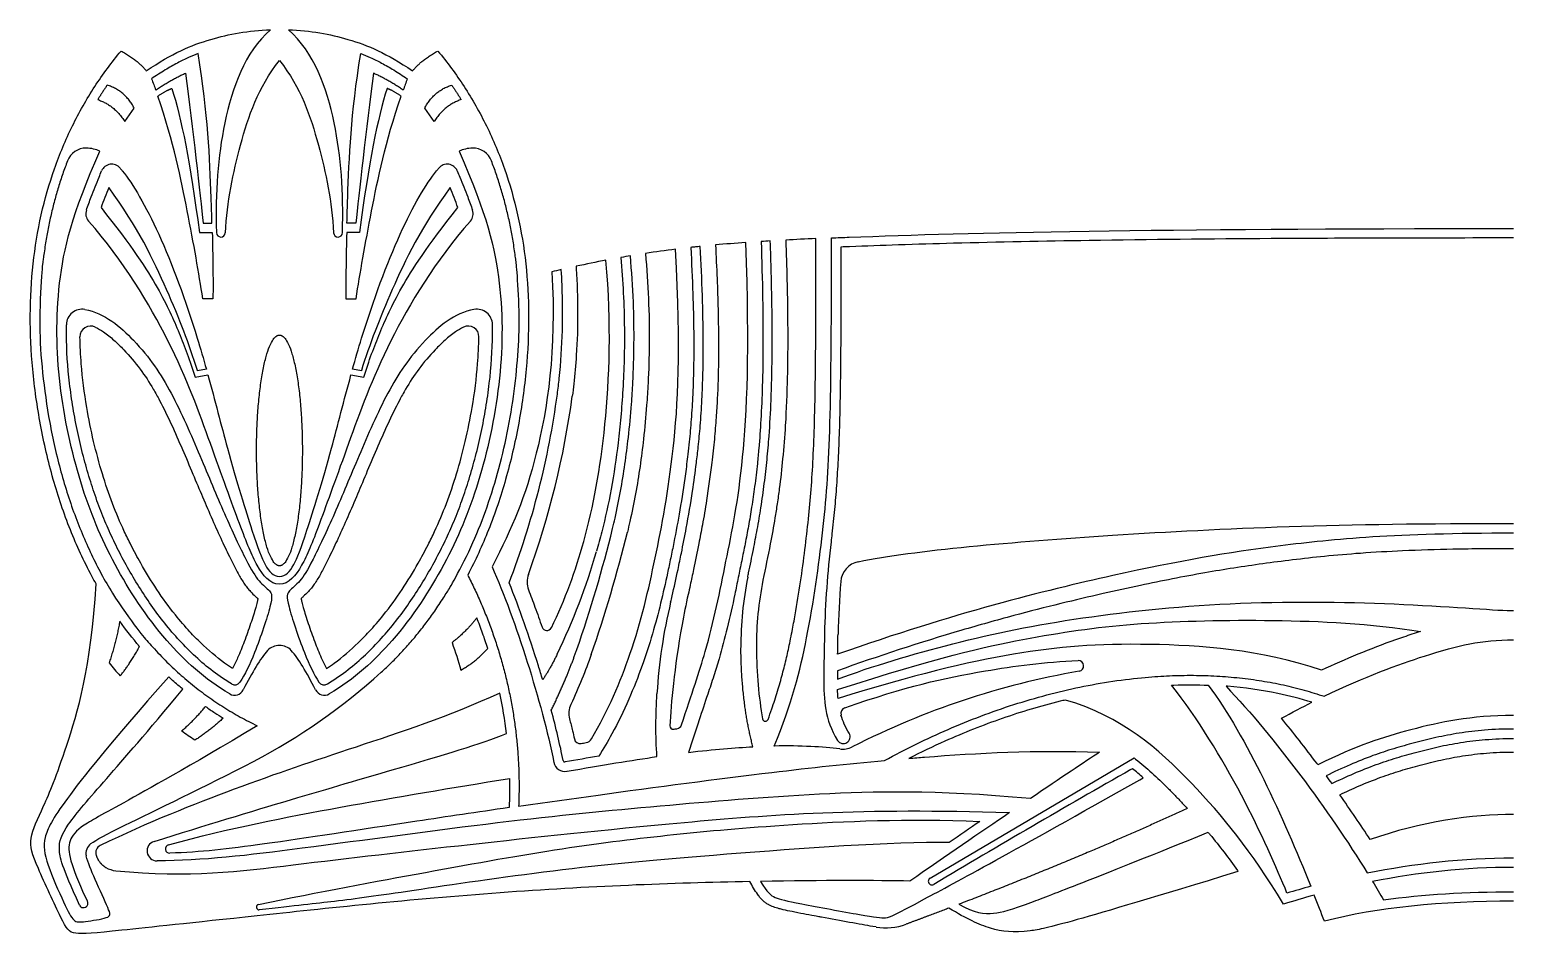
# Model space of a CAD drawing. Header units: millimetres. Extents: x -143 to 143, y -142 to 141.
# Drawn here: x -142.52 to -96.7, y -17.22 to 10.72 of the extents above; entities that cross this region are included whole.
import ezdxf

# ---------------------------------------------------------------- set-up
doc = ezdxf.new("R2010")
doc.units = ezdxf.units.MM
doc.header["$MEASUREMENT"] = 0
doc.layers.add('Layer 03', color=5, linetype='Continuous')

msp = doc.modelspace()

# ---------------------------------------------------------------- linework, layer by layer
at = {"layer": 'Layer 03'}
for p, q in [((-139.585, 7.884), (-139.295, 8.299)), ((-130.034, 7.884), (-130.324, 8.299)), ((-140.358, 6.968), (-140.358, 6.969)), ((-129.261, 6.969), (-129.26, 6.968)), ((-140.08, 5.847), (-140.081, 5.845)), ((-140.073, 5.837), (-140.08, 5.847)), ((-129.539, 5.847), (-129.546, 5.837)), ((-129.538, 5.845), (-129.539, 5.847)), ((-137.166, 4.748), (-136.894, 4.748)), ((-132.453, 4.748), (-132.725, 4.748)), ((-137.283, 4.455), (-136.886, 4.455)), ((-132.725, 4.455), (-132.733, 4.455)), ((-132.336, 4.455), (-132.725, 4.455)), ((-122.105, 3.996), (-122.105, 3.996)), ((-125.646, 3.414), (-125.642, 3.339)), ((-136.863, 2.413), (-137.178, 2.413)), ((-132.756, 2.413), (-132.441, 2.413)), ((-137.414, -0.011), (-137.019, 0.058)), ((-137.338, 0.186), (-137.34, 0.191)), ((-137.067, 0.234), (-137.338, 0.186)), ((-132.6, 0.058), (-132.205, -0.011)), ((-132.28, 0.186), (-132.552, 0.234)), ((-132.279, 0.191), (-132.28, 0.186)), ((-99.839, -7.826), (-99.568, -7.866)), ((-129.203, -9.059), (-129.153, -9.029)), ((-114.716, -15.486), (-108.416, -11.768)), ((-108.464, -12.104), (-108.509, -12.129)), ((-108.24, -12.447), (-108.132, -12.386)), ((-140.208, -15.132), (-140.174, -15.154)), ((-105.199, -15.282), (-105.205, -15.284)), ((-116.384, -16.994), (-116.486, -16.977))]:
    msp.add_line(p, q, dxfattribs=at)
for centre, radius, start, end in [((-140.782, 6.451), 0.615, 89.1542, 158.9058), ((-128.836, 6.451), 0.615, 21.0942, 90.8458), ((-139.99, 6.229), 0.339, 40.1694, 157.1346), ((-129.629, 6.229), 0.339, 22.8654, 139.8306), ((-121.667, -1.657), 19.883, 157.8337, 159.7436), ((-147.952, -1.657), 19.883, 20.2564, 22.1663), ((-140.452, 5.035), 0.339, 160.8743, 221.0634), ((-129.166, 5.035), 0.339, 318.9366, 19.1257), ((-136.619, 4.457), 0.138, 181.3943, 356.8498), ((-133, 4.457), 0.138, 183.1502, 358.6057), ((-140.904, 1.604), 0.485, 79.7304, 179.1765), ((-128.715, 1.604), 0.485, 0.8235, 100.2696), ((-140.642, 1.24), 0.328, 63.6488, 180.893), ((-128.976, 1.24), 0.328, 359.107, 116.3512), ((-151.997, 2.943), 26.004, 339.0306, 352.3239), ((-151.997, 2.943), 26.469, 340.0127, 352.3239), ((-164.257, 5.027), 40.906, 340.8054, 346.2676), ((-164.257, 5.027), 41.376, 340.8054, 346.2676), ((-144.365, 0.188), 20.138, 334.2447, 343.9184), ((-87.232, -8.691), 30.753, 173.2898, 178.589), ((-116.795, -6.378), 0.681, 101.5219, 175.5258), ((-126.492, -6.334), 0.671, 160.0126, 201.0231), ((-110.011, -8.291), 10.546, 168.4832, 180.4059), ((-110.011, -8.291), 10.067, 168.4832, 180.4059), ((-87.232, -8.691), 30.335, 175.5253, 178.589), ((-103.602, -10.966), 19.063, 167.1386, 169.9929), ((-106.979, -10.762), 16.2, 166.4303, 176.5495), ((-126.552, -7.682), 0.155, 198.915, 333.6684), ((-134.809, -8.793), 0.499, 42.9756, 137.0244), ((-144.455, 4.995), 19.05, 297.6509, 312.1638), ((-110.135, -8.929), 0.164, 279.9449, 91.9539), ((-136.189, -9.322), 0.192, 238.6535, 326.3747), ((-133.43, -9.322), 0.192, 213.6253, 301.3465), ((-136.194, -9.535), 0.3, 239.5618, 333.0583), ((-133.425, -9.535), 0.3, 206.9417, 300.4382), ((-125.199, -10.401), 0.671, 155.1654, 194.2163), ((-117.282, -10.402), 0.191, 109.0486, 196.3766), ((-122.653, -10.784), 0.0997, 177.1227, 277.4265), ((-122.557, -10.701), 0.17, 277.2873, 341.7408), ((-119.801, -10.552), 0.0879, 190.2735, 339.8351), ((-125.523, -11.146), 0.182, 192.8194, 279.8437), ((-125.375, -11.066), 0.235, 279.7563, 329.3445), ((-117.393, -11.12), 0.209, 211.6263, 31.6263), ((-117.421, -10.828), 0.673, 262.6883, 296.3919), ((-125.99, -11.839), 0.351, 191.1868, 280.1313), ((-125.99, -11.839), 0.0584, 193.7252, 278.0695), ((63.212, -313.931), 347.235, 119.63932, 120.80283), ((-140.414, -14.715), 0.372, 126.3699, 193.297), ((-140.234, -14.698), 0.25, 115.6197, 199.7396), ((-138.59, -14.643), 0.308, 107.3126, 270), ((-138.203, -14.583), 0.131, 105.2631, 271.9021), ((-139.786, -14.508), 0.753, 239.0363, 264.388), ((-114.659, -15.582), 0.112, 120.5461, 300.7977), ((-140.862, -16.259), 0.137, 204.6166, 26.3953), ((-135.441, -16.381), 0.0837, 101.7582, 276.5954), ((-116.082, -15.22), 1.8, 260.3166, 290.3338)]:
    msp.add_arc(centre, radius, start, end, dxfattribs=at)
for points, knots in [([(-138.922, 9.451), (-138.111, 9.998), (-137.062, 10.456), (-135.763, 10.699), (-135.089, 10.723)], [2554.657521, 2554.657521, 2554.657521, 2554.657521, 2557.281727, 2559.591329, 2559.591329, 2559.591329, 2559.591329]), ([(-135.089, 10.723), (-135.883, 10.015), (-136.644, 7.903), (-136.787, 5.724), (-136.756, 4.454)], [2559.591329, 2559.591329, 2559.591329, 2559.591329, 2563.747968, 2567.743292, 2567.743292, 2567.743292, 2567.743292]), ([(-132.863, 4.454), (-132.832, 5.724), (-132.975, 7.903), (-133.736, 10.015), (-134.53, 10.723)], [2582.364752, 2582.364752, 2582.364752, 2582.364752, 2586.360077, 2590.516715, 2590.516715, 2590.516715, 2590.516715]), ([(-134.53, 10.723), (-133.856, 10.699), (-132.557, 10.456), (-131.508, 9.998), (-130.696, 9.451)], [2590.516715, 2590.516715, 2590.516715, 2590.516715, 2592.826317, 2595.450523, 2595.450523, 2595.450523, 2595.450523]), ([(-140.473, -6.396), (-140.517, -6.317), (-140.813, -5.777), (-141.302, -4.717), (-141.83, -3.148), (-142.214, -1.484), (-142.454, 0.211), (-142.533, 1.876), (-142.446, 3.474), (-142.197, 4.993), (-141.79, 6.422), (-141.235, 7.752), (-140.542, 8.971), (-139.993, 9.714), (-139.702, 10.064)], [2532.558681, 2532.558681, 2532.558681, 2532.558681, 2532.883458, 2534.765256, 2536.737497, 2538.806073, 2540.87973, 2542.868026, 2544.774854, 2546.607568, 2548.375622, 2550.090597, 2551.764453, 2553.395158, 2553.395158, 2553.395158, 2553.395158]), ([(-137.319, 9.985), (-137.419, 9.947), (-137.637, 9.857), (-137.978, 9.689), (-138.36, 9.47), (-138.621, 9.301), (-138.758, 9.208)], [57.092185, 57.092185, 57.092185, 57.092185, 57.47667, 57.937335, 58.454993, 59.051461, 59.051461, 59.051461, 59.051461]), ([(-136.894, 4.748), (-136.901, 5.005), (-136.948, 6.494), (-137.016, 8.096), (-137.319, 9.985)], [51.345287, 51.345287, 51.345287, 51.345287, 52.354887, 57.092185, 57.092185, 57.092185, 57.092185]), ([(-136.481, 4.449), (-136.428, 5.406), (-136.048, 7.242), (-135.474, 8.923), (-134.809, 9.775)], [2568.246966, 2568.246966, 2568.246966, 2568.246966, 2571.563795, 2575.054022, 2575.054022, 2575.054022, 2575.054022]), ([(-134.809, 9.775), (-134.145, 8.923), (-133.571, 7.242), (-133.19, 5.406), (-133.138, 4.449)], [2575.054022, 2575.054022, 2575.054022, 2575.054022, 2578.54425, 2581.861078, 2581.861078, 2581.861078, 2581.861078]), ([(-132.725, 4.748), (-132.718, 5.005), (-132.671, 6.494), (-132.603, 8.096), (-132.3, 9.985)], [51.345287, 51.345287, 51.345287, 51.345287, 52.354887, 57.092185, 57.092185, 57.092185, 57.092185]), ([(-132.3, 9.985), (-132.2, 9.947), (-131.982, 9.857), (-131.64, 9.689), (-131.259, 9.47), (-130.998, 9.301), (-130.86, 9.208)], [57.092185, 57.092185, 57.092185, 57.092185, 57.47667, 57.937335, 58.454993, 59.051461, 59.051461, 59.051461, 59.051461]), ([(-129.917, 10.064), (-129.626, 9.714), (-129.077, 8.971), (-128.384, 7.752), (-127.828, 6.422), (-127.421, 4.993), (-127.172, 3.474), (-127.086, 1.876), (-127.165, 0.211), (-127.405, -1.484), (-127.789, -3.148), (-128.313, -4.704), (-128.757, -5.67), (-128.996, -6.122)], [2596.712886, 2596.712886, 2596.712886, 2596.712886, 2598.343591, 2600.017447, 2601.732422, 2603.500477, 2605.33319, 2607.240019, 2609.228314, 2611.301971, 2613.370547, 2615.342789, 2617.176743, 2617.176743, 2617.176743, 2617.176743]), ([(-137.178, 2.413), (-137.295, 3.2), (-137.61, 4.944), (-138.075, 7.231), (-138.567, 8.67)], [62.029433, 62.029433, 62.029433, 62.029433, 66.029204, 69.843804, 69.843804, 69.843804, 69.843804]), ([(-132.441, 2.413), (-132.324, 3.2), (-132.009, 4.944), (-131.544, 7.231), (-131.052, 8.67)], [62.029433, 62.029433, 62.029433, 62.029433, 66.029204, 69.843804, 69.843804, 69.843804, 69.843804]), ([(-136.346, -9.794), (-137.121, -9.338), (-138.467, -8.114), (-139.975, -5.803), (-141.003, -3.363), (-141.688, -0.228), (-141.738, 2.865), (-141.216, 5.031), (-140.358, 6.968)], [443.887553, 443.887553, 443.887553, 443.887553, 447.215065, 451.055635, 454.896205, 458.736774, 462.577344, 466.417913, 466.417913, 466.417913, 466.417913]), ([(-140.358, 6.969), (-140.423, 6.999), (-140.563, 7.047), (-140.701, 7.065), (-140.773, 7.066)], [466.418544, 466.418544, 466.418544, 466.418544, 466.965797, 467.61609, 467.61609, 467.61609, 467.61609]), ([(-129.26, 6.968), (-128.403, 5.031), (-127.88, 2.865), (-127.931, -0.228), (-128.616, -3.363), (-129.644, -5.803), (-131.152, -8.114), (-132.498, -9.338), (-133.273, -9.794)], [563.416957, 563.416957, 563.416957, 563.416957, 567.257527, 571.098096, 574.938666, 578.779235, 582.619805, 585.947317, 585.947317, 585.947317, 585.947317]), ([(-128.846, 7.066), (-128.918, 7.065), (-129.056, 7.047), (-129.196, 6.999), (-129.261, 6.969)], [562.21878, 562.21878, 562.21878, 562.21878, 562.869073, 563.416326, 563.416326, 563.416326, 563.416326]), ([(-139.731, 6.447), (-139.709, 6.421), (-139.357, 5.991), (-138.559, 4.652), (-137.587, 2.046), (-137.156, 0.554), (-137.067, 0.234)], [357.343621, 357.343621, 357.343621, 357.343621, 357.504954, 359.85678, 362.208606, 362.85465, 362.85465, 362.85465, 362.85465]), ([(-132.552, 0.234), (-132.463, 0.554), (-132.032, 2.046), (-131.059, 4.652), (-130.262, 5.991), (-129.91, 6.421), (-129.888, 6.447)], [413.001173, 413.001173, 413.001173, 413.001173, 413.647217, 415.999043, 418.350869, 418.512202, 418.512202, 418.512202, 418.512202]), ([(-140.772, 5.146), (-140.724, 5.284), (-140.6, 5.627), (-140.44, 6.031), (-140.329, 6.296), (-140.302, 6.36)], [447.831252, 447.831252, 447.831252, 447.831252, 448.355966, 449.13857, 449.38725, 449.38725, 449.38725, 449.38725]), ([(-129.317, 6.36), (-129.29, 6.296), (-129.179, 6.031), (-129.019, 5.627), (-128.894, 5.284), (-128.846, 5.146)], [419.338298, 419.338298, 419.338298, 419.338298, 419.586978, 420.369582, 420.894296, 420.894296, 420.894296, 420.894296]), ([(-140.321, 5.227), (-139.361, 4.026), (-138.438, 2.58), (-137.921, 1.411), (-137.572, 0.504), (-137.414, -0.011)], [371.537698, 371.537698, 371.537698, 371.537698, 373.976179, 376.473457, 378.805032, 378.805032, 378.805032, 378.805032]), ([(-132.205, -0.011), (-132.047, 0.504), (-131.698, 1.411), (-131.181, 2.58), (-130.258, 4.026), (-129.298, 5.227)], [397.05079, 397.05079, 397.05079, 397.05079, 399.382367, 401.879645, 404.318125, 404.318125, 404.318125, 404.318125]), ([(-134.809, -6.409), (-135.106, -6.409), (-135.526, -5.865), (-135.959, -4.792), (-136.917, -2.13), (-138.013, 0.915), (-139.613, 3.557), (-140.708, 4.813)], [434.362774, 434.362774, 434.362774, 434.362774, 436.991023, 439.619271, 442.24752, 444.875768, 447.40615, 447.40615, 447.40615, 447.40615]), ([(-128.911, 4.813), (-130.005, 3.557), (-131.605, 0.915), (-132.702, -2.13), (-133.66, -4.792), (-134.093, -5.865), (-134.513, -6.409), (-134.809, -6.409)], [421.319398, 421.319398, 421.319398, 421.319398, 423.84978, 426.478029, 429.106277, 431.734526, 434.362774, 434.362774, 434.362774, 434.362774]), ([(-122.395, -10.754), (-122.069, -9.766), (-121.526, -8.227), (-121.019, -5.686), (-120.451, -2.947), (-120.285, 0.724), (-120.404, 4.149)], [115.569458, 115.569458, 115.569458, 115.569458, 119.089318, 124.076172, 129.063026, 134.049879, 134.049879, 134.049879, 134.049879]), ([(-119.934, 4.18), (-119.913, 3.592), (-119.883, 2.515), (-119.871, 1.026), (-119.889, -0.221), (-119.933, -1.273), (-119.99, -2.071), (-120.056, -2.759), (-120.127, -3.365), (-120.22, -4.009), (-120.32, -4.599), (-120.425, -5.15), (-120.533, -5.678), (-120.638, -6.197), (-120.781, -6.892), (-120.966, -7.733), (-121.188, -8.573), (-121.399, -9.252), (-121.607, -9.881), (-121.871, -10.667), (-122.068, -11.267), (-122.176, -11.602)], [145.389219, 145.389219, 145.389219, 145.389219, 147.498188, 149.253114, 150.724002, 151.968283, 153.0279, 153.590997, 154.444988, 155.213967, 155.924679, 156.588393, 157.224667, 157.854398, 158.489668, 159.767758, 160.940697, 161.601972, 162.313665, 163.315957, 164.576479, 164.576479, 164.576479, 164.576479]), ([(-120.345, -6.186), (-120.336, -6.142), (-120.278, -5.859), (-120.178, -5.369), (-120.048, -4.699), (-119.932, -4.019), (-119.831, -3.3), (-119.748, -2.562), (-119.674, -1.704), (-119.616, -0.649), (-119.586, 0.701), (-119.594, 2.342), (-119.626, 3.539), (-119.649, 4.198)], [132.386645, 132.386645, 132.386645, 132.386645, 132.545829, 133.42314, 134.178034, 134.993701, 135.893067, 136.78102, 137.65462, 138.979578, 140.568976, 142.494673, 144.859246, 144.859246, 144.859246, 144.859246]), ([(-119.171, 4.225), (-119.157, 3.813), (-119.133, 3.026), (-119.113, 1.906), (-119.11, 0.909), (-119.125, -0.211), (-119.168, -1.345), (-119.259, -2.496), (-119.349, -3.302), (-119.434, -3.91), (-119.523, -4.481), (-119.668, -5.269), (-119.8, -5.909), (-119.876, -6.281)], [132.738931, 132.738931, 132.738931, 132.738931, 134.213809, 135.56203, 136.752527, 137.787947, 139.578803, 140.81731, 141.924801, 142.487446, 143.016932, 143.996157, 145.358391, 145.358391, 145.358391, 145.358391]), ([(-119.718, -10.582), (-119.679, -10.475), (-119.576, -10.185), (-119.424, -9.719), (-119.274, -9.189), (-119.146, -8.674), (-119.05, -8.234), (-118.962, -7.794), (-118.849, -7.183), (-118.713, -6.341), (-118.579, -5.354), (-118.47, -4.404), (-118.383, -3.464), (-118.321, -2.469), (-118.278, -1.319), (-118.252, 0.122), (-118.24, 2.015), (-118.238, 3.448), (-118.238, 4.27)], [113.194103, 113.194103, 113.194103, 113.194103, 113.602674, 114.297221, 114.950981, 115.579017, 116.195842, 116.566352, 117.186568, 118.421827, 119.623067, 120.758252, 121.850182, 123.003815, 124.330962, 125.977479, 128.168154, 131.114313, 131.114313, 131.114313, 131.114313]), ([(-119.525, -11.405), (-118.988, -10.093), (-118.458, -8.017), (-117.991, -4.693), (-117.786, -2.029), (-117.76, 1.218), (-117.76, 4.29)], [871.128511, 871.128511, 871.128511, 871.128511, 875.662836, 880.501847, 885.340858, 890.17987, 890.17987, 890.17987, 890.17987]), ([(-117.76, 4.29), (-117.58, 4.298), (-113.666, 4.453), (-108.103, 4.582), (-96.7, 4.582)], [890.17987, 890.17987, 890.17987, 890.17987, 891.062141, 909.032335, 909.032335, 909.032335, 909.032335]), ([(-96.7, 4.289), (-98.033, 4.289), (-100.525, 4.286), (-104.892, 4.267), (-109.325, 4.225), (-113.164, 4.15), (-115.63, 4.077), (-116.787, 4.036), (-117.377, 4.012), (-117.467, 4.009)], [802.994874, 802.994874, 802.994874, 802.994874, 807.771984, 811.929999, 818.646674, 823.660833, 825.690963, 827.48931, 827.81008, 827.81008, 827.81008, 827.81008]), ([(-125.173, -11.186), (-124.652, -10.307), (-123.798, -8.277), (-123.199, -5.651), (-122.597, -2.499), (-122.404, 0.743), (-122.573, 3.941)], [120.074555, 120.074555, 120.074555, 120.074555, 123.995114, 128.875729, 133.756345, 138.63696, 138.63696, 138.63696, 138.63696]), ([(-124.265, 3.687), (-124.2, 2.957), (-124.132, 1.596), (-124.174, -0.05), (-124.263, -1.225), (-124.37, -2.254), (-124.543, -3.441), (-124.786, -4.557), (-124.958, -5.191), (-125.016, -5.39)], [403.790382, 403.790382, 403.790382, 403.790382, 406.416351, 408.671876, 409.689391, 410.638518, 412.378505, 413.986165, 414.731193, 414.731193, 414.731193, 414.731193]), ([(-122.105, 3.996), (-122.08, 3.52), (-122.04, 2.645), (-122.005, 1.131), (-122.019, -0.165), (-122.087, -1.291), (-122.143, -1.907), (-122.204, -2.467), (-122.291, -3.169), (-122.431, -4.08), (-122.592, -4.944), (-122.725, -5.593), (-122.856, -6.219), (-123.032, -7.001), (-123.287, -7.957), (-123.609, -8.95), (-124.017, -9.988), (-124.47, -10.921), (-124.805, -11.492), (-124.947, -11.717)], [476.687079, 476.687079, 476.687079, 476.687079, 478.394768, 479.826465, 482.114423, 483.041175, 483.867969, 484.329838, 485.06115, 486.405236, 487.629816, 488.211427, 488.781737, 489.919602, 491.086874, 492.324907, 493.661557, 495.082683, 496.035714, 496.035714, 496.035714, 496.035714]), ([(-124.52, -4.684), (-124.494, -4.577), (-124.404, -4.194), (-124.213, -3.26), (-124.047, -2.084), (-123.942, -0.963), (-123.881, 0), (-123.85, 1.051), (-123.87, 2.357), (-123.929, 3.263), (-123.971, 3.738)], [393.072092, 393.072092, 393.072092, 393.072092, 393.464909, 394.48463, 396.486587, 397.719994, 398.519183, 399.944345, 401.489685, 403.197603, 403.197603, 403.197603, 403.197603]), ([(-123.506, 3.812), (-123.422, 2.882), (-123.364, 1.543), (-123.411, -0.021), (-123.474, -1), (-123.58, -2.141), (-123.749, -3.34), (-123.945, -4.294), (-124.037, -4.686), (-124.064, -4.795)], [140.548324, 140.548324, 140.548324, 140.548324, 143.89527, 145.345016, 146.157503, 147.410864, 149.452207, 150.495642, 150.897684, 150.897684, 150.897684, 150.897684]), ([(-122.727, -6.961), (-122.711, -6.897), (-122.632, -6.561), (-122.521, -6.056), (-122.376, -5.356), (-122.217, -4.551), (-122.06, -3.621), (-121.946, -2.783), (-121.868, -2.11), (-121.819, -1.599), (-121.783, -1.114), (-121.751, -0.573), (-121.724, 0.178), (-121.716, 1.247), (-121.743, 2.555), (-121.786, 3.519), (-121.813, 4.027)], [462.863572, 462.863572, 462.863572, 462.863572, 463.098814, 464.102699, 464.716266, 465.661914, 467.04223, 468.097032, 468.694239, 469.467052, 469.939361, 470.437728, 471.407455, 472.632856, 474.270741, 476.093947, 476.093947, 476.093947, 476.093947]), ([(-121.343, 4.073), (-121.325, 3.725), (-121.293, 3.063), (-121.254, 1.867), (-121.241, 0.631), (-121.273, -0.482), (-121.321, -1.285), (-121.377, -1.943), (-121.471, -2.799), (-121.593, -3.683), (-121.734, -4.515), (-121.869, -5.226), (-121.996, -5.846), (-122.108, -6.37), (-122.165, -6.627), (-122.187, -6.723)], [135.891083, 135.891083, 135.891083, 135.891083, 137.138716, 138.266632, 140.179686, 141.569253, 142.257997, 143.061465, 143.935543, 145.34408, 146.262523, 146.959072, 147.938535, 148.52918, 148.880745, 148.880745, 148.880745, 148.880745]), ([(-117.467, 4.009), (-117.467, 3.419), (-117.468, 2.293), (-117.476, 0.744), (-117.492, -0.56), (-117.517, -1.622), (-117.553, -2.527), (-117.602, -3.337), (-117.665, -4.1), (-117.726, -4.682), (-117.764, -5.014), (-117.774, -5.098)], [827.81008, 827.81008, 827.81008, 827.81008, 829.923473, 831.846208, 833.363429, 834.596444, 835.655745, 836.607011, 837.504443, 838.402188, 838.703607, 838.703607, 838.703607, 838.703607]), ([(-126.395, 3.244), (-126.251, 0.785), (-126.815, -2.75), (-127.604, -4.644), (-128.241, -5.867)], [435.92029, 435.92029, 435.92029, 435.92029, 441.581922, 447.148685, 447.148685, 447.148685, 447.148685]), ([(-126.412, -7.751), (-125.977, -6.872), (-125.283, -4.916), (-124.684, -1.74), (-124.551, 1.602), (-124.724, 3.603)], [90.600013, 90.600013, 90.600013, 90.600013, 94.628447, 99.524259, 104.42007, 104.42007, 104.42007, 104.42007]), ([(-126.226, -0.531), (-126.204, -0.37), (-126.126, 0.283), (-126.044, 1.565), (-126.068, 2.686), (-126.106, 3.311)], [430.789674, 430.789674, 430.789674, 430.789674, 431.371461, 433.145518, 435.389, 435.389, 435.389, 435.389]), ([(-125.642, 3.339), (-125.588, 2.448), (-125.581, 1.258), (-125.697, -0.051), (-125.749, -0.469), (-125.765, -0.593)], [106.299173, 106.299173, 106.299173, 106.299173, 109.499307, 110.55813, 111.006524, 111.006524, 111.006524, 111.006524]), ([(-140.818, 2.081), (-140.214, 1.971), (-139.073, 0.99), (-138.137, -0.417), (-137.242, -2.483), (-136.508, -4.258), (-135.781, -5.799), (-135.446, -6.344), (-135.072, -6.622), (-134.991, -6.84), (-135.548, -8.522), (-135.879, -9.204), (-136.029, -9.429)], [100.52118, 100.52118, 100.52118, 100.52118, 101.883193, 103.642324, 105.401455, 107.160585, 108.919716, 110.678847, 112.437978, 114.197109, 115.95624, 117.374951, 117.374951, 117.374951, 117.374951]), ([(-128.801, 2.081), (-129.405, 1.971), (-130.546, 0.99), (-131.482, -0.417), (-132.377, -2.483), (-133.111, -4.258), (-133.838, -5.799), (-134.173, -6.344), (-134.547, -6.622), (-134.627, -6.84), (-134.07, -8.522), (-133.739, -9.204), (-133.59, -9.429)], [100.521155, 100.521155, 100.521155, 100.521155, 101.883155, 103.642286, 105.401417, 107.160548, 108.919679, 110.67881, 112.437941, 114.197072, 115.956203, 117.374913, 117.374913, 117.374913, 117.374913]), ([(-136.289, -9.487), (-136.356, -9.445), (-136.626, -9.275), (-137.072, -8.945), (-137.598, -8.469), (-138.236, -7.784), (-138.935, -6.859), (-139.523, -5.873), (-139.933, -5.067), (-140.207, -4.455), (-140.453, -3.82), (-140.674, -3.152), (-140.872, -2.45), (-141.045, -1.718), (-141.188, -0.965), (-141.334, 0.048), (-141.392, 0.91), (-141.39, 1.515), (-141.389, 1.611)], [84.352179, 84.352179, 84.352179, 84.352179, 84.635194, 85.495398, 86.338432, 87.175881, 88.845757, 90.486869, 91.287239, 92.083529, 92.891625, 93.727515, 94.601853, 95.505597, 96.425201, 97.347346, 99.172529, 99.516038, 99.516038, 99.516038, 99.516038]), ([(-140.497, 1.534), (-140.411, 1.491), (-140.209, 1.371), (-139.915, 1.135), (-139.53, 0.754), (-139.107, 0.259), (-138.758, -0.279), (-138.443, -0.851), (-138.143, -1.47), (-137.808, -2.233), (-137.391, -3.221), (-136.995, -4.166), (-136.603, -5.034), (-136.362, -5.54), (-136.186, -5.891), (-136.043, -6.157), (-135.924, -6.355), (-135.8, -6.523), (-135.688, -6.652), (-135.578, -6.758), (-135.499, -6.828), (-135.476, -6.849)], [88.991356, 88.991356, 88.991356, 88.991356, 89.336616, 89.830586, 90.339426, 91.275891, 92.161289, 92.634777, 93.613169, 94.628476, 95.619539, 97.456436, 98.301082, 99.033896, 99.464098, 99.7094, 100.115044, 100.291923, 100.458104, 100.727448, 100.83782, 100.83782, 100.83782, 100.83782]), ([(-129.122, 1.534), (-129.208, 1.491), (-129.41, 1.371), (-129.703, 1.135), (-130.088, 0.754), (-130.511, 0.259), (-130.861, -0.279), (-131.175, -0.851), (-131.476, -1.47), (-131.811, -2.233), (-132.228, -3.221), (-132.624, -4.166), (-133.016, -5.034), (-133.257, -5.54), (-133.433, -5.891), (-133.576, -6.157), (-133.694, -6.355), (-133.819, -6.523), (-133.931, -6.652), (-134.041, -6.758), (-134.12, -6.828), (-134.143, -6.849)], [88.991356, 88.991356, 88.991356, 88.991356, 89.336616, 89.830586, 90.339426, 91.275891, 92.161289, 92.634777, 93.613169, 94.628476, 95.619539, 97.456436, 98.301082, 99.033896, 99.464098, 99.7094, 100.115044, 100.291923, 100.458104, 100.727448, 100.83782, 100.83782, 100.83782, 100.83782]), ([(-133.33, -9.487), (-133.262, -9.445), (-132.993, -9.275), (-132.547, -8.945), (-132.021, -8.469), (-131.383, -7.784), (-130.684, -6.859), (-130.096, -5.873), (-129.686, -5.067), (-129.412, -4.455), (-129.166, -3.82), (-128.945, -3.152), (-128.747, -2.45), (-128.574, -1.718), (-128.431, -0.965), (-128.285, 0.048), (-128.227, 0.91), (-128.229, 1.515), (-128.23, 1.611)], [84.352154, 84.352154, 84.352154, 84.352154, 84.635168, 85.495373, 86.338407, 87.175856, 88.845732, 90.486844, 91.287214, 92.083504, 92.8916, 93.72749, 94.601828, 95.505572, 96.425176, 97.347321, 99.172504, 99.516013, 99.516013, 99.516013, 99.516013]), ([(-136.263, -9.007), (-136.344, -8.954), (-136.688, -8.716), (-137.13, -8.34), (-137.626, -7.83), (-138.089, -7.287), (-138.603, -6.58), (-139.049, -5.851), (-139.375, -5.246), (-139.673, -4.635), (-139.981, -3.907), (-140.296, -2.977), (-140.562, -1.985), (-140.792, -0.852), (-140.93, 0.228), (-140.966, 0.957), (-140.97, 1.235)], [74.25814, 74.25814, 74.25814, 74.25814, 74.604661, 75.756758, 76.330171, 77.156975, 78.313659, 79.456643, 80.219774, 80.776843, 81.89279, 83.051961, 84.291759, 85.574028, 87.193449, 88.189843, 88.189843, 88.189843, 88.189843]), ([(-133.355, -9.007), (-133.275, -8.954), (-132.931, -8.716), (-132.489, -8.34), (-131.993, -7.83), (-131.529, -7.287), (-131.016, -6.58), (-130.57, -5.851), (-130.244, -5.246), (-129.946, -4.635), (-129.638, -3.907), (-129.323, -2.977), (-129.057, -1.985), (-128.827, -0.852), (-128.689, 0.228), (-128.653, 0.957), (-128.649, 1.235)], [74.25814, 74.25814, 74.25814, 74.25814, 74.604661, 75.756758, 76.330171, 77.156975, 78.313659, 79.456643, 80.219774, 80.776843, 81.89279, 83.051961, 84.291759, 85.574028, 87.193449, 88.189843, 88.189843, 88.189843, 88.189843]), ([(-137.019, 0.058), (-136.804, -0.726), (-136.324, -2.634), (-135.569, -5.048), (-135.264, -5.861), (-135.001, -6.167), (-134.809, -6.167)], [379.28477, 379.28477, 379.28477, 379.28477, 380.872433, 383.224259, 385.576085, 387.927911, 387.927911, 387.927911, 387.927911]), ([(-134.809, -6.167), (-134.618, -6.167), (-134.355, -5.861), (-134.05, -5.048), (-133.295, -2.634), (-132.815, -0.726), (-132.6, 0.058)], [387.927911, 387.927911, 387.927911, 387.927911, 390.279737, 392.631564, 394.98339, 396.571053, 396.571053, 396.571053, 396.571053]), ([(-116.931, -5.71), (-115.19, -5.356), (-108.734, -4.797), (-102.11, -4.526), (-96.7, -4.526)], [317.125607, 317.125607, 317.125607, 317.125607, 328.227296, 340.720524, 340.720524, 340.720524, 340.720524]), ([(-96.7, -4.831), (-100.343, -4.831), (-104.132, -5.191), (-108.376, -5.913), (-113.979, -7.299), (-117.57, -8.569)], [393.574792, 393.574792, 393.574792, 393.574792, 402.080464, 410.586136, 419.071838, 419.071838, 419.071838, 419.071838]), ([(-96.7, -5.309), (-97.321, -5.309), (-98.461, -5.319), (-100.036, -5.367), (-101.36, -5.442), (-102.494, -5.538), (-103.5, -5.652), (-104.431, -5.772), (-105.334, -5.904), (-106.595, -6.113), (-107.943, -6.381), (-109.423, -6.706), (-110.73, -7.012), (-112.186, -7.385), (-114.499, -8.036), (-116.308, -8.627), (-117.576, -9.079)], [334.202142, 334.202142, 334.202142, 334.202142, 336.430489, 338.288191, 339.847873, 341.182989, 342.36808, 343.473502, 344.548559, 345.639463, 348.055668, 349.472778, 351.072163, 352.864324, 354.859956, 359.683916, 359.683916, 359.683916, 359.683916]), ([(-120.281, -15.59), (-122.672, -15.636), (-128.012, -15.848), (-136.212, -16.726), (-140.153, -17.147), (-141.252, -17.257), (-141.445, -16.961), (-142.372, -14.974), (-142.6, -14.29), (-142.116, -13.35), (-141.489, -11.841), (-140.624, -8.982), (-140.473, -6.396)], [2491.272085, 2491.272085, 2491.272085, 2491.272085, 2495.337332, 2499.473037, 2503.608743, 2507.744448, 2511.880154, 2516.01586, 2520.151565, 2524.287271, 2528.422976, 2532.558681, 2532.558681, 2532.558681, 2532.558681]), ([(-135.476, -6.849), (-135.479, -6.865), (-135.486, -6.9), (-135.507, -6.993), (-135.549, -7.148), (-135.616, -7.371), (-135.731, -7.724), (-135.888, -8.166), (-136.074, -8.629), (-136.205, -8.9), (-136.263, -9.007)], [100.83782, 100.83782, 100.83782, 100.83782, 100.893656, 100.965581, 101.179675, 101.469188, 101.801556, 102.510744, 103.150136, 103.588734, 103.588734, 103.588734, 103.588734]), ([(-134.143, -6.849), (-134.14, -6.865), (-134.133, -6.9), (-134.112, -6.993), (-134.07, -7.148), (-134.003, -7.371), (-133.888, -7.724), (-133.731, -8.166), (-133.545, -8.629), (-133.414, -8.9), (-133.355, -9.007)], [100.83782, 100.83782, 100.83782, 100.83782, 100.893656, 100.965581, 101.179675, 101.469188, 101.801556, 102.510744, 103.150136, 103.588734, 103.588734, 103.588734, 103.588734]), ([(-127.118, -6.575), (-127.05, -6.753), (-126.906, -7.138), (-126.77, -7.525), (-126.698, -7.733)], [118.256047, 118.256047, 118.256047, 118.256047, 118.94035, 119.727834, 119.727834, 119.727834, 119.727834]), ([(-117.577, -9.34), (-116.515, -8.94), (-113.943, -8.174), (-110.219, -7.402), (-105.149, -6.898), (-99.92, -6.984), (-97.097, -7.223), (-96.7, -7.223)], [257.884168, 257.884168, 257.884168, 257.884168, 262.813104, 267.896424, 272.979744, 278.063064, 283.146385, 283.146385, 283.146385, 283.146385]), ([(-128.373, -8.39), (-128.424, -8.232), (-128.532, -7.915), (-128.652, -7.601), (-128.715, -7.444)], [18.865238, 18.865238, 18.865238, 18.865238, 19.458707, 20.06651, 20.06651, 20.06651, 20.06651]), ([(-117.573, -9.66), (-114.463, -8.656), (-111.7, -8.045), (-108.606, -7.582), (-104.437, -7.476), (-101.437, -7.593), (-99.839, -7.826)], [132.631338, 132.631338, 132.631338, 132.631338, 138.061841, 143.370223, 148.678605, 153.986988, 153.986988, 153.986988, 153.986988]), ([(-117.976, -7.934), (-117.988, -8.433), (-118.007, -9.666), (-117.977, -10.571), (-117.571, -11.23)], [842.101816, 842.101816, 842.101816, 842.101816, 843.756112, 846.571286, 846.571286, 846.571286, 846.571286]), ([(-102.626, -9.065), (-104.509, -8.416), (-108.489, -8.155), (-111.97, -8.43), (-115.231, -9.212), (-117.558, -9.936)], [113.963833, 113.963833, 113.963833, 113.963833, 119.645941, 125.87491, 132.300661, 132.300661, 132.300661, 132.300661]), ([(-99.568, -7.866), (-99.657, -7.894), (-99.915, -7.979), (-100.566, -8.2), (-101.503, -8.559), (-102.257, -8.892), (-102.626, -9.065)], [154.287579, 154.287579, 154.287579, 154.287579, 154.62125, 155.262663, 156.752221, 158.214986, 158.214986, 158.214986, 158.214986]), ([(-102.541, -9.867), (-101.273, -9.257), (-98.917, -8.404), (-97.695, -8.124), (-96.7, -8.124)], [2655.350806, 2655.350806, 2655.350806, 2655.350806, 2658.807654, 2663.31097, 2663.31097, 2663.31097, 2663.31097]), ([(-117.345, -10.221), (-115.432, -9.56), (-113.626, -9.146), (-111.168, -8.8), (-110.14, -8.765)], [848.434652, 848.434652, 848.434652, 848.434652, 853.899102, 857.453558, 857.453558, 857.453558, 857.453558]), ([(-110.106, -9.091), (-111.327, -9.305), (-113.811, -9.937), (-115.944, -10.846), (-117.122, -11.43)], [858.042263, 858.042263, 858.042263, 858.042263, 862.474356, 867.041203, 867.041203, 867.041203, 867.041203]), ([(-138.229, -9.268), (-140.1, -11.385), (-141.671, -13.371), (-142.137, -14.252), (-142.044, -14.973), (-141.415, -16.37), (-141.161, -16.864), (-140.907, -16.837), (-140, -16.717), (-140.04, -16.53), (-140.496, -15.556), (-140.73, -14.992), (-140.776, -14.801)], [513.50221, 513.50221, 513.50221, 513.50221, 515.487793, 517.473376, 519.458959, 521.444542, 523.430125, 525.415708, 527.401291, 529.386874, 531.372457, 533.049214, 533.049214, 533.049214, 533.049214]), ([(-137.79, -9.652), (-137.829, -9.62), (-137.978, -9.495), (-138.123, -9.366), (-138.229, -9.268)], [512.8058372, 512.8058372, 512.8058372, 512.8058372, 512.9848582, 513.5022101, 513.5022101, 513.5022101, 513.5022101]), ([(-107.259, -9.525), (-107.234, -9.524), (-106.855, -9.51), (-106.475, -9.51), (-106.121, -9.524)], [67.902791, 67.902791, 67.902791, 67.902791, 67.991736, 69.263176, 69.263176, 69.263176, 69.263176]), ([(-102.919, -10.053), (-103.266, -9.946), (-104.126, -9.726), (-105.02, -9.6), (-105.558, -9.556), (-105.574, -9.555)], [186.435252, 186.435252, 186.435252, 186.435252, 187.735209, 189.612972, 189.668444, 189.668444, 189.668444, 189.668444]), ([(-140.986, -16.316), (-141.53, -15.13), (-141.675, -14.54), (-141.49, -13.948), (-140.287, -12.569), (-138.916, -10.999), (-137.79, -9.652)], [502.960604, 502.960604, 502.960604, 502.960604, 505.388677, 507.861064, 510.333451, 512.805837, 512.805837, 512.805837, 512.805837]), ([(-128.006, -9.769), (-129.589, -10.499), (-132.603, -11.482), (-135.994, -12.62), (-138.875, -13.769), (-140.343, -14.473)], [2358.403257, 2358.403257, 2358.403257, 2358.403257, 2363.797377, 2369.121097, 2374.219629, 2374.219629, 2374.219629, 2374.219629]), ([(-117.558, -9.936), (-117.564, -9.867), (-117.569, -9.774), (-117.572, -9.682), (-117.573, -9.66)], [132.3006614, 132.3006614, 132.3006614, 132.3006614, 132.5501978, 132.6313378, 132.6313378, 132.6313378, 132.6313378]), ([(-110.53, -9.983), (-110.585, -9.996), (-111.245, -10.155), (-112.505, -10.53), (-114.057, -11.147), (-115.002, -11.598), (-115.368, -11.785)], [3074.640185, 3074.640185, 3074.640185, 3074.640185, 3074.842537, 3077.07381, 3079.349959, 3080.823621, 3080.823621, 3080.823621, 3080.823621]), ([(-103.795, -16.288), (-104.808, -14.624), (-106.579, -12.446), (-108.799, -10.487), (-110.53, -9.983)], [3063.202999, 3063.202999, 3063.202999, 3063.202999, 3068.802282, 3074.640185, 3074.640185, 3074.640185, 3074.640185]), ([(-137.093, -10.183), (-136.998, -10.249), (-136.818, -10.371), (-136.633, -10.487), (-136.547, -10.54)], [12.0428924, 12.0428924, 12.0428924, 12.0428924, 12.459213, 12.8230779, 12.8230779, 12.8230779, 12.8230779]), ([(-117.215, -11.01), (-117.271, -10.92), (-117.368, -10.74), (-117.438, -10.549), (-117.466, -10.455)], [847.3566866, 847.3566866, 847.3566866, 847.3566866, 847.7377177, 848.0864879, 848.0864879, 848.0864879, 848.0864879]), ([(-96.7, -10.46), (-98.009, -10.46), (-99.951, -10.878), (-101.529, -11.391), (-102.738, -11.981)], [176.032302, 176.032302, 176.032302, 176.032302, 179.802357, 183.562824, 183.562824, 183.562824, 183.562824]), ([(-135.497, -10.779), (-137.693, -12.089), (-140.032, -13.39), (-141.052, -13.929), (-141.349, -14.382), (-141.308, -14.903), (-140.948, -15.777), (-140.739, -16.199)], [491.874429, 491.874429, 491.874429, 491.874429, 494.030573, 496.186716, 498.34286, 500.499003, 502.442506, 502.442506, 502.442506, 502.442506]), ([(-125.85, -10.565), (-125.818, -10.69), (-125.767, -10.896), (-125.719, -11.104), (-125.7, -11.186)], [158.0577975, 158.0577975, 158.0577975, 158.0577975, 158.51681, 158.8210579, 158.8210579, 158.8210579, 158.8210579]), ([(-96.7, -10.879), (-96.996, -10.879), (-97.558, -10.9), (-98.356, -10.995), (-99.078, -11.135), (-99.748, -11.302), (-100.399, -11.483), (-101.064, -11.704), (-101.763, -11.984), (-102.24, -12.205), (-102.485, -12.323)], [89.240024, 89.240024, 89.240024, 89.240024, 90.303463, 91.251442, 92.119024, 92.93769, 93.727911, 94.539879, 95.448691, 96.424192, 96.424192, 96.424192, 96.424192]), ([(-138.681, -14.349), (-135.483, -13.352), (-130.897, -12.02), (-128.599, -11.339), (-127.799, -11.019)], [3124.605413, 3124.605413, 3124.605413, 3124.605413, 3131.555918, 3137.975553, 3137.975553, 3137.975553, 3137.975553]), ([(-102.31, -12.564), (-102.084, -12.456), (-101.632, -12.248), (-100.964, -11.98), (-100.312, -11.763), (-99.674, -11.586), (-99.016, -11.421), (-98.312, -11.285), (-97.535, -11.192), (-96.989, -11.172), (-96.7, -11.172)], [67.791655, 67.791655, 67.791655, 67.791655, 68.688422, 69.577458, 70.370646, 71.147759, 71.952581, 72.79828, 73.719669, 74.754994, 74.754994, 74.754994, 74.754994]), ([(-140.634, -14.416), (-140.475, -14.298), (-139.683, -13.876), (-137.099, -12.658), (-135.614, -11.879)], [533.567849, 533.567849, 533.567849, 533.567849, 534.562513, 536.129002, 536.129002, 536.129002, 536.129002]), ([(-127.423, -13.264), (-126.635, -13.151), (-123.961, -12.773), (-119.862, -12.234), (-117.266, -11.952), (-116.118, -11.849)], [2625.92332, 2625.92332, 2625.92332, 2625.92332, 2628.383066, 2634.184588, 2638.479117, 2638.479117, 2638.479117, 2638.479117]), ([(-115.368, -11.785), (-115.208, -11.772), (-113.444, -11.632), (-111.447, -11.521), (-109.481, -11.593)], [3080.823621, 3080.823621, 3080.823621, 3080.823621, 3081.406574, 3087.208096, 3087.208096, 3087.208096, 3087.208096]), ([(-108.416, -11.768), (-108.4, -11.781), (-108.21, -11.929), (-107.858, -12.23), (-107.459, -12.613), (-107.151, -12.928), (-106.947, -13.141), (-106.823, -13.275), (-106.772, -13.33)], [2436.194561, 2436.194561, 2436.194561, 2436.194561, 2436.26972, 2437.059729, 2437.852611, 2438.251699, 2438.638443, 2438.907359, 2438.907359, 2438.907359, 2438.907359]), ([(-102.063, -12.91), (-101.864, -12.815), (-101.446, -12.624), (-100.82, -12.373), (-100.188, -12.163), (-99.567, -11.99), (-98.929, -11.83), (-98.248, -11.699), (-97.502, -11.61), (-96.977, -11.59), (-96.7, -11.59)], [77.620817, 77.620817, 77.620817, 77.620817, 78.409262, 79.270048, 80.036392, 80.794783, 81.579836, 82.394268, 83.277671, 84.272835, 84.272835, 84.272835, 84.272835]), ([(-108.132, -12.386), (-108.188, -12.336), (-108.297, -12.241), (-108.409, -12.148), (-108.464, -12.104)], [2418.0250311, 2418.0250311, 2418.0250311, 2418.0250311, 2418.2918698, 2418.5455255, 2418.5455255, 2418.5455255, 2418.5455255]), ([(-111.614, -13.025), (-114.638, -12.759), (-118.233, -12.854), (-123.093, -13.256), (-127.726, -13.7), (-134.149, -14.584), (-137.196, -14.95), (-138.59, -14.95)], [3091.257124, 3091.257124, 3091.257124, 3091.257124, 3097.841693, 3104.485021, 3111.128349, 3117.771678, 3123.561823, 3123.561823, 3123.561823, 3123.561823]), ([(-138.237, -14.457), (-136.338, -13.938), (-132.834, -13.249), (-129.487, -12.698), (-127.704, -12.403)], [92.10522, 92.10522, 92.10522, 92.10522, 98.431088, 104.931652, 104.931652, 104.931652, 104.931652]), ([(-139.86, -15.257), (-137.594, -15.48), (-134.323, -15.055), (-129.105, -14.456), (-122.614, -13.753), (-116.811, -13.304), (-112.259, -13.462)], [2375.511538, 2375.511538, 2375.511538, 2375.511538, 2380.252561, 2385.295289, 2390.338017, 2395.492281, 2395.492281, 2395.492281, 2395.492281]), ([(-127.718, -13.307), (-128.687, -13.447), (-131.467, -13.857), (-135.587, -14.496), (-137.228, -14.681), (-138.198, -14.714)], [106.01115, 106.01115, 106.01115, 106.01115, 109.045169, 114.846692, 120.263587, 120.263587, 120.263587, 120.263587]), ([(-135.458, -16.299), (-133.572, -15.906), (-130.033, -15.257), (-125.953, -14.517), (-122.602, -14.125), (-119.47, -13.831), (-115.427, -13.637), (-113.18, -13.734)], [135.677098, 135.677098, 135.677098, 135.677098, 140.942261, 146.395679, 151.849097, 157.302515, 162.655365, 162.655365, 162.655365, 162.655365]), ([(-113.824, -16.292), (-113.36, -16.567), (-112.712, -16.614), (-112.007, -16.403), (-109.586, -15.465), (-106.124, -14.069)], [2448.268647, 2448.268647, 2448.268647, 2448.268647, 2451.528675, 2454.788704, 2458.06282, 2458.06282, 2458.06282, 2458.06282]), ([(-106.124, -14.069), (-106.106, -14.091), (-105.791, -14.472), (-105.483, -14.878), (-105.207, -15.271), (-105.199, -15.282)], [2458.06282, 2458.06282, 2458.06282, 2458.06282, 2458.163817, 2459.836154, 2459.88634, 2459.88634, 2459.88634, 2459.88634]), ([(-114.125, -14.382), (-115.861, -14.363), (-121.722, -14.784), (-126.333, -15.218), (-131.121, -15.938), (-133.015, -16.206), (-134.299, -16.333), (-135.432, -16.464)], [164.042547, 164.042547, 164.042547, 164.042547, 169.218383, 174.476727, 179.735072, 184.993417, 189.624062, 189.624062, 189.624062, 189.624062]), ([(-116.486, -16.977), (-116.875, -16.91), (-117.531, -16.792), (-118.212, -16.668), (-118.739, -16.568), (-119.011, -16.514), (-119.203, -16.474), (-119.395, -16.426), (-119.521, -16.388), (-119.632, -16.343), (-119.714, -16.302), (-119.799, -16.248), (-119.882, -16.177), (-119.962, -16.091), (-120.107, -15.901), (-120.205, -15.727), (-120.281, -15.59)], [2474.889912, 2474.889912, 2474.889912, 2474.889912, 2487.329189, 2488.593793, 2489.033239, 2489.250502, 2489.588274, 2489.738141, 2489.959396, 2490.058463, 2490.166552, 2490.287595, 2490.418318, 2490.557409, 2490.709062, 2491.272085, 2491.272085, 2491.272085, 2491.272085])]:
    msp.add_open_spline(points, degree=3, knots=knots, dxfattribs=at)
for points, degree in [([(-139.702, 10.064), (-139.2, 9.797), (-138.922, 9.451)], 2), ([(-130.696, 9.451), (-130.418, 9.797), (-129.917, 10.064)], 2), ([(-138.758, 9.208), (-138.715, 9.089), (-138.673, 8.972), (-138.632, 8.858)], 3), ([(-138.632, 8.858), (-138.18, 9.167), (-137.713, 9.38)], 2), ([(-137.713, 9.38), (-137.492, 7.713), (-137.255, 5.584), (-137.166, 4.748)], 3), ([(-131.905, 9.38), (-132.126, 7.713), (-132.364, 5.584), (-132.453, 4.748)], 3), ([(-130.987, 8.858), (-131.439, 9.167), (-131.905, 9.38)], 2), ([(-130.86, 9.208), (-130.904, 9.089), (-130.946, 8.972), (-130.987, 8.858)], 3), ([(-139.295, 8.299), (-139.572, 8.831), (-140.129, 9.013)], 2), ([(-138.567, 8.67), (-138.317, 8.841), (-138.133, 8.908)], 2), ([(-138.133, 8.908), (-137.842, 8.003), (-137.562, 6.618), (-137.283, 4.455)], 3), ([(-131.485, 8.908), (-131.777, 8.003), (-132.056, 6.618), (-132.336, 4.455)], 3), ([(-131.052, 8.67), (-131.302, 8.841), (-131.485, 8.908)], 2), ([(-130.324, 8.299), (-130.047, 8.831), (-129.49, 9.013)], 2), ([(-140.422, 8.562), (-139.911, 8.395), (-139.585, 7.884)], 2), ([(-129.197, 8.562), (-129.707, 8.395), (-130.034, 7.884)], 2), ([(-137.34, 0.191), (-137.599, 1.022), (-138.193, 2.559), (-139.192, 4.639), (-140.073, 5.837)], 3), ([(-129.546, 5.837), (-130.427, 4.639), (-131.426, 2.559), (-132.02, 1.022), (-132.279, 0.191)], 3), ([(-136.886, 4.455), (-136.867, 3.737), (-136.857, 3.053), (-136.863, 2.413)], 3), ([(-132.733, 4.455), (-132.751, 3.737), (-132.761, 3.053), (-132.756, 2.413)], 3), ([(-120.404, 4.149), (-120.724, 4.126), (-121.036, 4.101), (-121.343, 4.073)], 3), ([(-119.649, 4.198), (-119.745, 4.192), (-119.84, 4.186), (-119.934, 4.18)], 3), ([(-118.238, 4.27), (-118.559, 4.256), (-118.869, 4.241), (-119.171, 4.225)], 3), ([(-124.261, 3.688), (-124.262, 3.687), (-124.263, 3.687), (-124.265, 3.687)], 3), ([(-123.971, 3.738), (-124.067, 3.721), (-124.164, 3.705), (-124.261, 3.688)], 3), ([(-122.573, 3.941), (-122.884, 3.903), (-123.194, 3.86), (-123.506, 3.812)], 3), ([(-121.959, 4.012), (-122.007, 4.007), (-122.056, 4.002), (-122.105, 3.996)], 3), ([(-121.813, 4.027), (-121.862, 4.022), (-121.91, 4.017), (-121.959, 4.012)], 3), ([(-126.106, 3.311), (-126.201, 3.289), (-126.298, 3.267), (-126.395, 3.244)], 3), ([(-124.724, 3.603), (-125.025, 3.545), (-125.332, 3.482), (-125.646, 3.414)], 3), ([(-128.241, -5.867), (-127.522, -7.505), (-126.7, -10.064), (-126.335, -11.908)], 3), ([(-126.812, -8.927), (-127.092, -8.025), (-127.406, -7.133), (-127.715, -6.363)], 3), ([(-139.742, -7.548), (-139.855, -8.207), (-140.072, -8.835)], 2), ([(-139.13, -8.33), (-139.345, -8.078), (-139.549, -7.817), (-139.742, -7.548)], 3), ([(-128.715, -7.444), (-128.994, -7.827), (-129.48, -8.21)], 2), ([(-122.375, -7.653), (-122.618, -9.029), (-122.718, -10.078), (-122.753, -10.779)], 3), ([(-129.48, -8.21), (-129.378, -8.49), (-129.286, -8.773), (-129.203, -9.059)], 3), ([(-117.57, -8.569), (-117.567, -8.361), (-117.562, -8.153), (-117.557, -7.944)], 3), ([(-139.727, -9.237), (-139.413, -8.85), (-139.13, -8.33)], 2), ([(-135.175, -8.453), (-135.399, -8.694), (-135.647, -9.123), (-135.926, -9.671)], 3), ([(-133.693, -9.671), (-133.971, -9.123), (-134.22, -8.694), (-134.444, -8.453)], 3), ([(-129.153, -9.029), (-128.696, -8.757), (-128.373, -8.39)], 2), ([(-126.228, -8.562), (-126.44, -9.001), (-126.68, -9.357)], 2), ([(-126.414, -10.298), (-125.943, -9.335), (-125.625, -8.422)], 2), ([(-125.181, -8.577), (-125.357, -9.081), (-125.566, -9.595), (-125.808, -10.119)], 3), ([(-120.186, -11.427), (-120.545, -10.08), (-120.557, -8.366)], 2), ([(-120.078, -8.362), (-120.073, -9.165), (-120.008, -9.9), (-119.887, -10.568)], 3), ([(-140.072, -8.835), (-139.96, -8.972), (-139.845, -9.106), (-139.727, -9.237)], 3), ([(-126.68, -9.357), (-126.723, -9.214), (-126.767, -9.07), (-126.812, -8.927)], 3), ([(-117.576, -9.079), (-117.577, -9.166), (-117.577, -9.253), (-117.577, -9.34)], 3), ([(-103.691, -15.949), (-104.325, -14.386), (-105.622, -11.585), (-107.259, -9.525)], 3), ([(-106.121, -9.524), (-104.918, -11.147), (-103.813, -13.604), (-102.959, -15.737)], 3), ([(-105.574, -9.555), (-104.055, -11.149), (-102.39, -13.425), (-101.21, -15.323)], 3), ([(-127.799, -11.019), (-127.849, -10.6), (-127.918, -10.182), (-128.006, -9.769)], 3), ([(-123.15, -11.731), (-123.198, -11.092), (-123.188, -10.431), (-123.15, -9.787)], 3), ([(-103.863, -10.547), (-103.535, -10.368), (-103.221, -10.204), (-102.919, -10.053)], 3), ([(-137.834, -10.94), (-137.424, -10.59), (-137.093, -10.183)], 2), ([(-126.047, -11.853), (-126.142, -11.371), (-126.268, -10.843), (-126.414, -10.298)], 3), ([(-137.422, -11.224), (-137.561, -11.133), (-137.699, -11.038), (-137.834, -10.94)], 3), ([(-136.547, -10.54), (-136.954, -10.926), (-137.422, -11.224)], 2), ([(-122.641, -10.883), (-122.605, -10.879), (-122.57, -10.874), (-122.535, -10.869)], 3), ([(-102.763, -11.949), (-103.122, -11.469), (-103.492, -10.997), (-103.863, -10.547)], 3), ([(-125.492, -11.325), (-125.44, -11.316), (-125.388, -11.307), (-125.335, -11.298)], 3), ([(-122.176, -11.602), (-121.382, -11.506), (-120.746, -11.454), (-120.186, -11.427)], 3), ([(-117.507, -11.495), (-118.027, -11.428), (-118.698, -11.39), (-119.525, -11.405)], 3), ([(-124.947, -11.717), (-125.292, -11.775), (-125.637, -11.836), (-125.982, -11.897)], 3), ([(-125.929, -12.185), (-124.836, -11.99), (-123.926, -11.843), (-123.15, -11.731)], 3), ([(-109.481, -11.593), (-109.93, -11.893), (-110.669, -12.386), (-111.614, -13.025)], 3), ([(-102.738, -11.981), (-102.746, -11.971), (-102.755, -11.96), (-102.763, -11.949)], 3), ([(-102.485, -12.323), (-102.426, -12.404), (-102.368, -12.484), (-102.31, -12.564)], 3), ([(-127.704, -12.403), (-127.699, -12.705), (-127.704, -13.006), (-127.718, -13.307)], 3), ([(-119.948, -15.584), (-119.742, -15.941), (-119.537, -16.098), (-118.981, -16.231), (-116.589, -16.666), (-116.057, -16.751), (-115.707, -16.57), (-112.176, -14.673), (-108.24, -12.447)], 3), ([(-101.121, -14.295), (-101.416, -13.842), (-101.733, -13.376), (-102.063, -12.91)], 3), ([(-112.259, -13.462), (-113.159, -14.073), (-114.203, -14.788), (-115.338, -15.577)], 3), ([(-113.18, -13.734), (-113.483, -13.941), (-113.798, -14.157), (-114.125, -14.382)], 3), ([(-106.772, -13.33), (-109.935, -14.8), (-113.824, -16.292)], 2), ([(-96.7, -13.517), (-97.947, -13.517), (-99.566, -13.736), (-101.121, -14.295)], 3), ([(-140.47, -14.783), (-140.387, -15.015), (-140.208, -15.132)], 2), ([(-101.21, -15.323), (-99.769, -15.034), (-98.243, -14.859), (-96.7, -14.859)], 3), ([(-115.338, -15.577), (-116.321, -15.556), (-118.04, -15.552), (-119.948, -15.584)], 3), ([(-105.205, -15.284), (-110.403, -16.866), (-111.8, -17.222), (-112.829, -17.095), (-113.585, -16.748), (-114.132, -16.41)], 3), ([(-96.7, -15.152), (-98.183, -15.152), (-99.653, -15.317), (-101.046, -15.589)], 3), ([(-102.85, -16.011), (-103.172, -16.099), (-103.487, -16.191), (-103.795, -16.288)], 3), ([(-102.959, -15.737), (-103.207, -15.805), (-103.451, -15.876), (-103.691, -15.949)], 3), ([(-102.537, -16.816), (-102.636, -16.556), (-102.741, -16.287), (-102.85, -16.011)], 3), ([(-101.046, -15.589), (-100.928, -15.784), (-100.815, -15.973), (-100.709, -16.157)], 3), ([(-100.709, -16.157), (-99.495, -15.984), (-98.159, -15.905), (-96.7, -15.905)], 3), ([(-114.132, -16.41), (-114.784, -16.659), (-115.456, -16.908)], 2), ([(-96.7, -16.198), (-98.949, -16.198), (-100.894, -16.388), (-102.537, -16.816)], 3)]:
    msp.add_open_spline(points, degree=degree, dxfattribs=at)
for points, weights in [([(-140.129, 9.013), (-140.281, 8.791), (-140.422, 8.562)], [0.984866232318, 0.981381811003, 0.978090086706]), ([(-129.49, 9.013), (-129.338, 8.791), (-129.197, 8.562)], [0.98486623398, 0.981381811787, 0.978090086706]), ([(-128.996, -6.122), (-127.256, -9.515), (-127.423, -13.264)], [0.999999982549, 0.963402036687, 0.999894850703]), ([(-116.118, -11.849), (-108.674, -7.788), (-102.541, -9.867)], [0.99999995719, 0.910221931642, 0.998459543493])]:
    msp.add_rational_spline(points, weights, degree=2, dxfattribs=at)
for points, weights, knots in [([(-141.356, 6.672), (-142.739, 3.087), (-140.627, -8.297), (-135.497, -10.779)], [0.955614375011, 0.921859591286, 0.921859591286, 1], [468.510722, 468.510722, 468.510722, 477.776542, 491.874429, 491.874429, 491.874429]), ([(-131.667, -9.126), (-128.636, -6.381), (-126.88, 3.087), (-128.263, 6.672)], [0.962477990575, 0.921859591286, 0.921859591286, 0.955614391106], [541.894022, 541.894022, 541.894022, 552.058326, 561.324148, 561.324148, 561.324148]), ([(-134.809, -5.838), (-134.102, -5.838), (-134.102, -2.273), (-134.102, 1.291), (-134.809, 1.291), (-135.517, 1.291), (-135.517, -2.273), (-135.517, -5.838), (-134.809, -5.838)], [1, 0.707106781187, 1, 0.707106781187, 1, 0.707106781187, 1, 0.707106781187, 1], [0, 0, 0, 1.570796, 1.570796, 3.141593, 3.141593, 4.712389, 4.712389, 6.283185, 6.283185, 6.283185])]:
    msp.add_rational_spline(points, weights, degree=2, knots=knots, dxfattribs=at)

doc.saveas('drawing.dxf')
